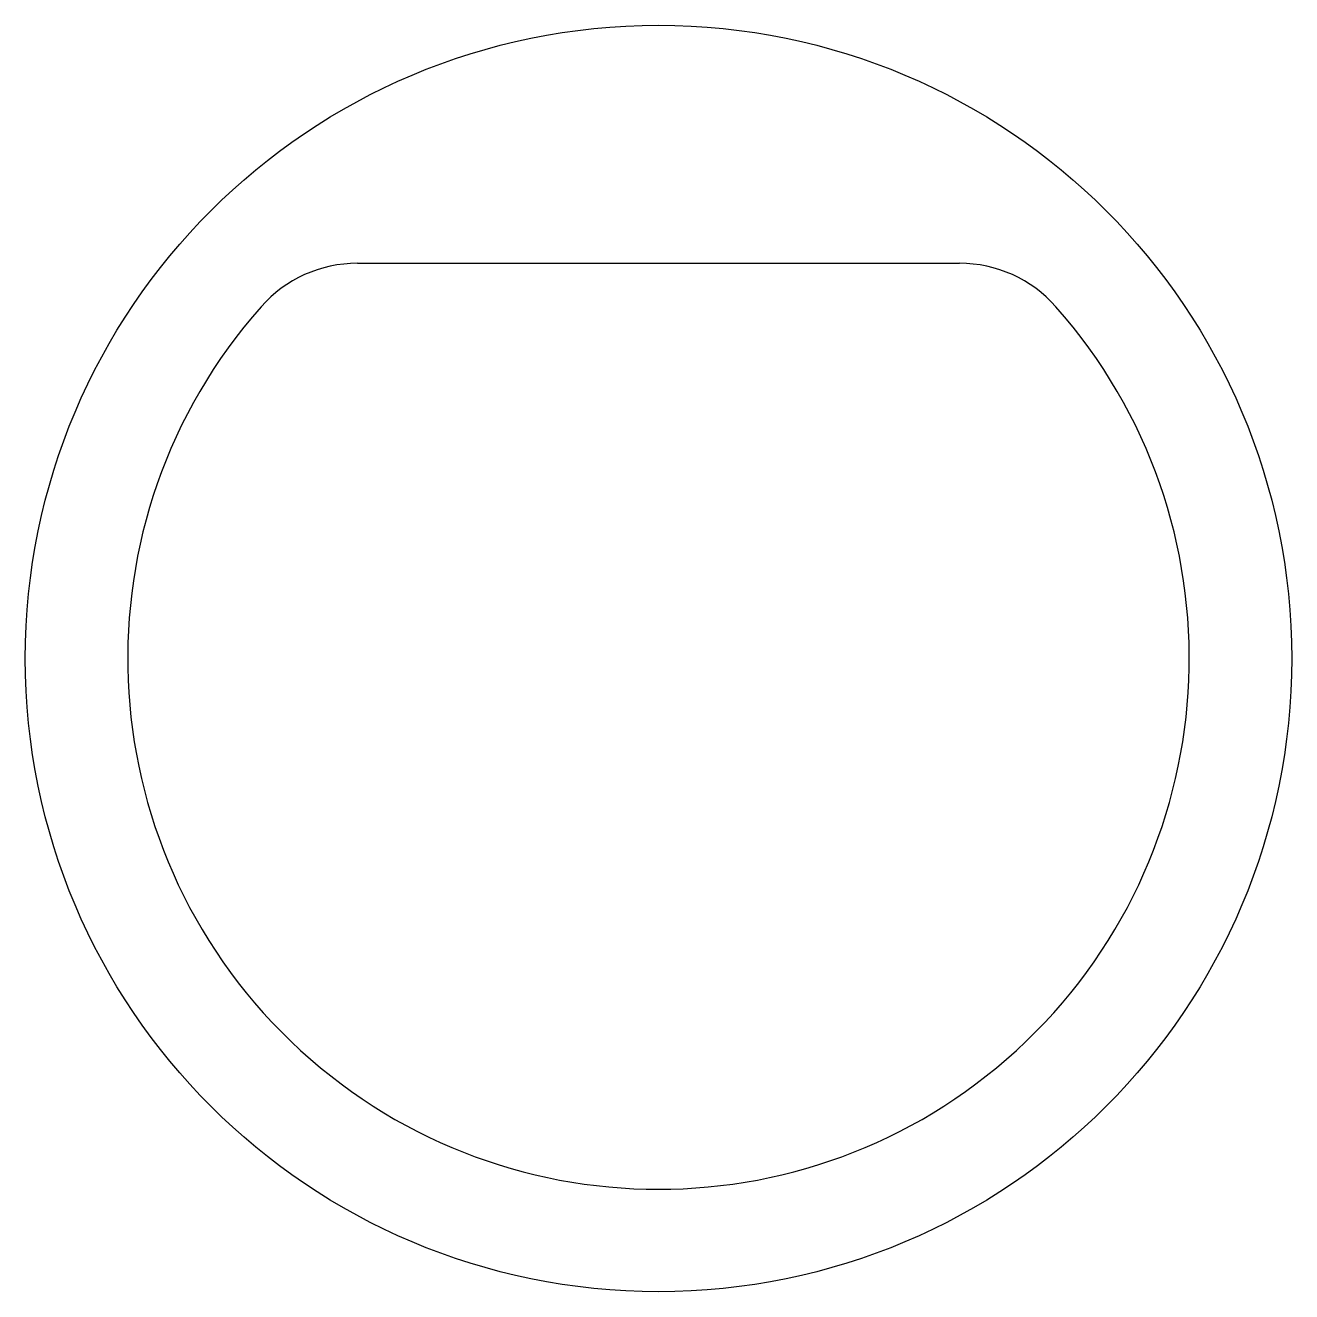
# Model space of a CAD drawing. Extents: x -131 to 131, y -131 to 131.
import ezdxf

# ---------------------------------------------------------------- set-up
doc = ezdxf.new("R2010")
doc.units = 0
doc.layers.add('Sketch011', color=7, linetype='CONTINUOUS')

msp = doc.modelspace()

# ---------------------------------------------------------------- linework, layer by layer
at = {"layer": 'Sketch011'}
msp.add_line((-62.5, 82.0558), (62.5, 82.0558), dxfattribs=at)
msp.add_circle((0, 0), 131.466, dxfattribs=at)
for centre, radius, start, end in [((-62.5, 55.3251), 26.7308, 90, 138.485), ((62.5, 55.3251), 26.7308, 41.5154, 90), ((0, 0), 110.2, 138.485, 41.5153)]:
    msp.add_arc(centre, radius, start, end, dxfattribs=at)

doc.saveas('drawing.dxf')
